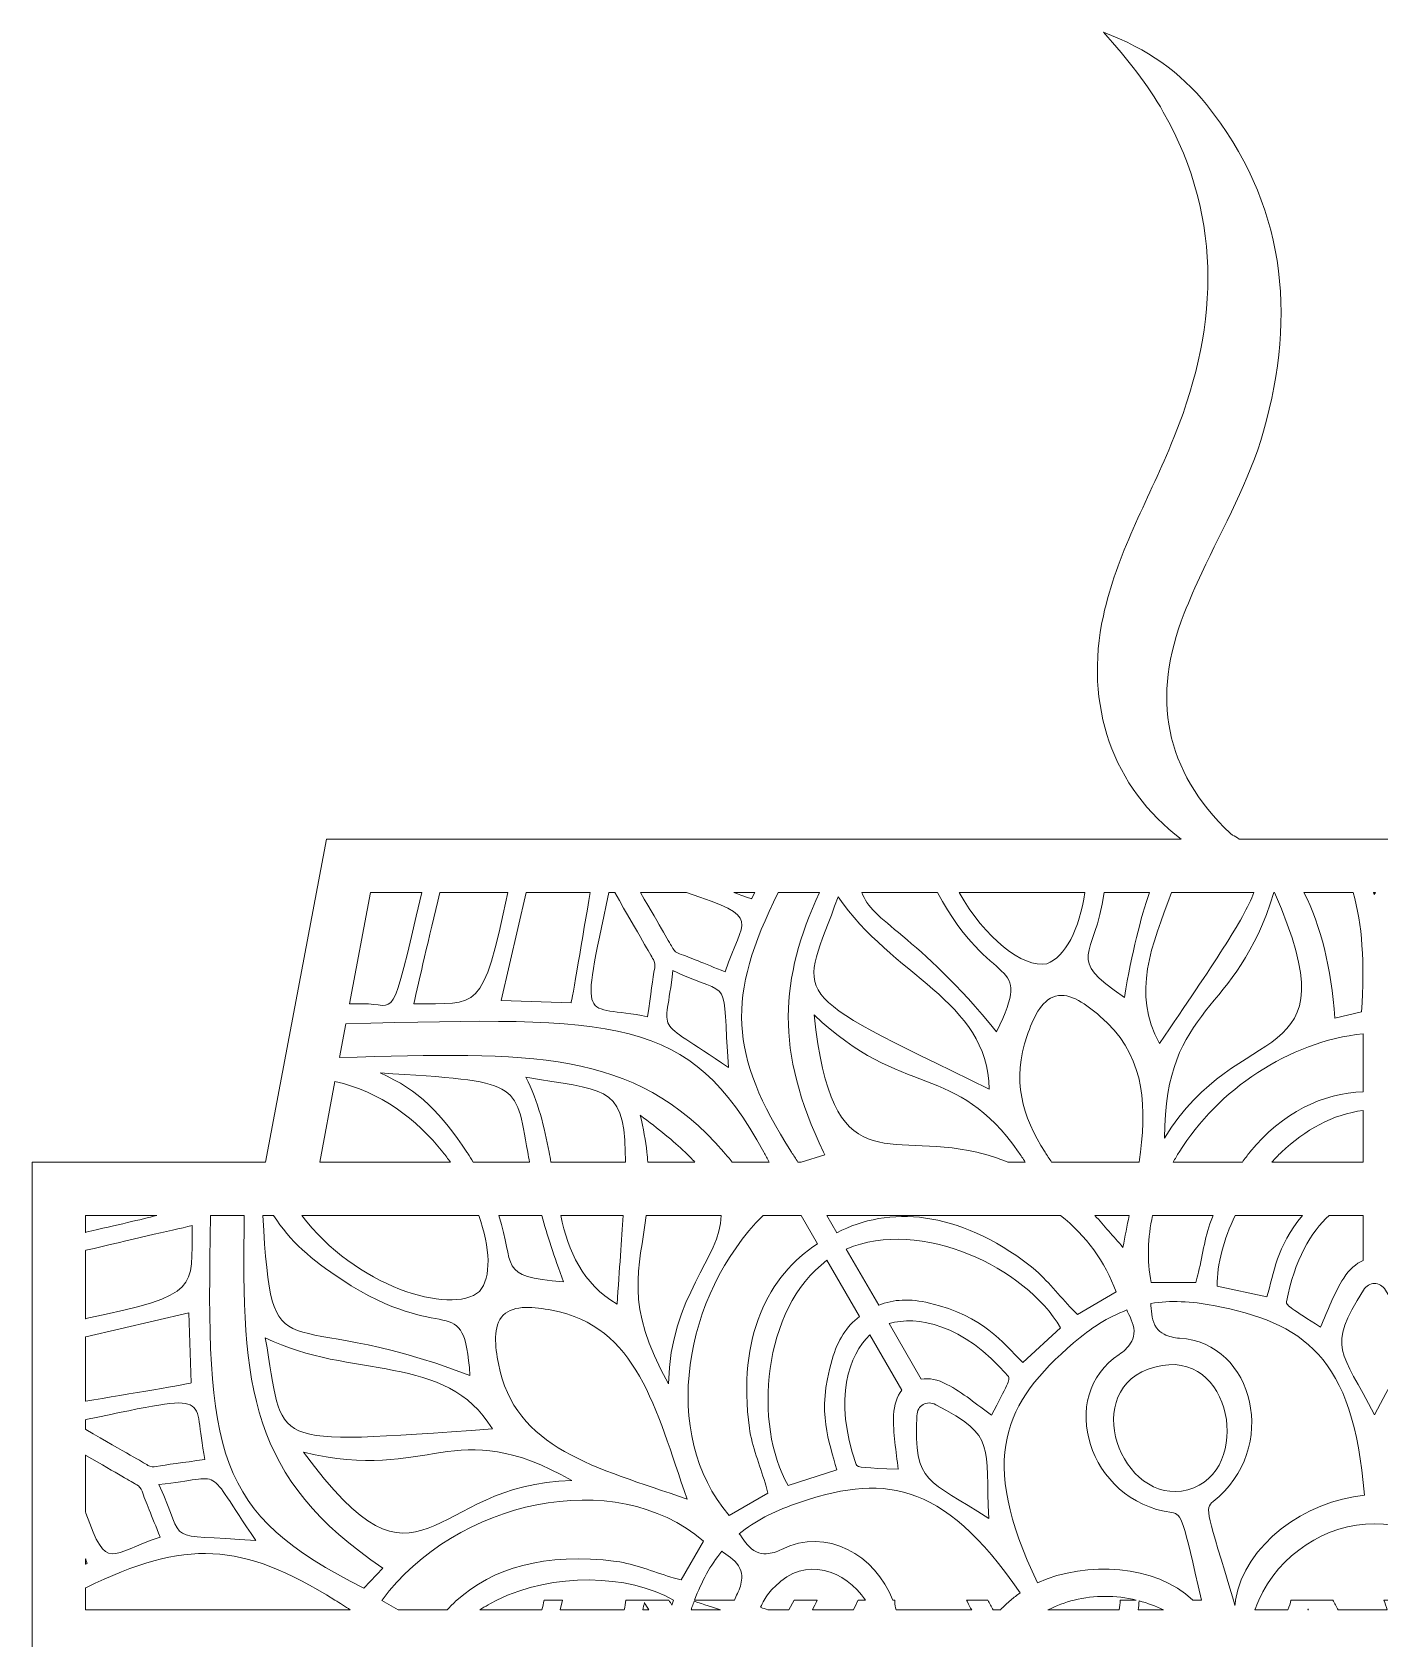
# Model space of a CAD drawing. Extents: x 80 to 1066, y -1043 to 43.
# Drawn here: x 412.4 to 572.6, y -150.6 to 40.3 of the extents above; entities that cross this region are included whole.
import ezdxf

# ---------------------------------------------------------------- set-up
doc = ezdxf.new("R2010")
doc.units = 0
doc.header["$MEASUREMENT"] = 0
doc.layers.add('Layer 1', color=7, linetype='Continuous', lineweight=0)

msp = doc.modelspace()

# ---------------------------------------------------------------- linework, layer by layer
at = {"layer": 'Layer 1'}
for points, knots in [([(705.17, -94), (705.17, -94), (698.6, -55.61), (698.6, -55.61), (698.6, -55.61), (603.03, -55.61), (603.03, -55.61), (596.76, -50.44), (595.14, -44.55), (594.72, -42.06), (594.67, -41.65), (594.62, -41.25), (594.57, -40.84), (594.45, -39.89), (594.33, -38.94), (594.33, -37.98), (594.33, -37.56), (594.35, -37.15), (594.4, -36.74), (594.96, -32.69), (596.22, -28.84), (597.99, -25.14), (599.55, -21.84), (601.16, -18.56), (602.72, -15.26), (608.87, -2.21), (610.1, 11.03), (603.85, 24.41), (600.47, 31.62), (595.06, 36.89), (587.49, 40.08), (587.51, 39.08), (588.17, 38.76), (588.57, 38.31), (598.97, 26.34), (601.59, 12.73), (597.21, -2.38), (595.37, -8.73), (592.07, -14.44), (589.59, -20.49), (586.6, -27.79), (584.9, -35.18), (587.36, -43.03), (589.03, -48.37), (591.85, -52.63), (596.1, -55.61), (596.1, -55.61), (555.87, -55.61), (555.87, -55.61), (555.64, -55.41), (555.38, -55.24), (555.08, -55.15), (554.96, -55.05), (554.87, -54.98), (554.82, -54.93), (546.99, -47.5), (545.43, -38.73), (549.36, -28.79), (550, -27.18), (550.68, -25.57), (551.43, -23.99), (554.03, -18.44), (557.1, -13.07), (558.78, -7.15), (562.74, 6.85), (561.37, 19.99), (551.99, 31.66), (548.91, 35.48), (545.01, 38.26), (539.75, 40.27), (542.69, 36.94), (545.03, 34.03), (546.87, 30.77), (554.23, 17.75), (553.35, 4.53), (547.78, -8.77), (544.98, -15.5), (541.31, -21.86), (539.74, -29.08), (537.41, -39.68), (540.88, -49.57), (549, -55.61), (549, -55.61), (447.38, -55.61), (447.38, -55.61), (447.38, -55.61), (440.15, -94), (440.15, -94), (440.15, -94), (412.4, -94), (412.4, -94), (412.4, -94), (412.4, -153.55), (412.4, -153.55), (412.4, -153.55), (437.6, -153.55), (437.6, -153.55), (437.6, -153.55), (450.18, -292.7), (450.18, -292.7), (450.18, -292.7), (456.36, -361.14), (456.36, -361.14), (456.36, -361.14), (456.37, -361.14), (456.37, -361.14), (456.37, -361.14), (467.2, -480.93), (467.2, -480.93), (467.2, -480.93), (676.93, -480.93), (676.93, -480.93), (676.93, -480.93), (687.99, -361.14), (687.99, -361.14), (687.99, -361.14), (697.17, -261.88), (697.17, -261.88), (697.17, -261.88), (699.28, -239.09), (699.28, -239.09), (699.28, -239.09), (707.17, -153.55), (707.17, -153.55), (707.17, -153.55), (733.47, -153.55), (733.47, -153.55), (733.47, -153.55), (733.47, -94), (733.47, -94), (733.47, -94), (705.17, -94), (705.17, -94)], [0, 0, 0, 0, 1, 1, 1, 2, 2, 2, 3, 3, 3, 4, 4, 4, 5, 5, 5, 6, 6, 6, 7, 7, 7, 8, 8, 8, 9, 9, 9, 10, 10, 10, 11, 11, 11, 12, 12, 12, 13, 13, 13, 14, 14, 14, 15, 15, 15, 16, 16, 16, 17, 17, 17, 18, 18, 18, 19, 19, 19, 20, 20, 20, 21, 21, 21, 22, 22, 22, 23, 23, 23, 24, 24, 24, 25, 25, 25, 26, 26, 26, 27, 27, 27, 28, 28, 28, 29, 29, 29, 30, 30, 30, 31, 31, 31, 32, 32, 32, 33, 33, 33, 34, 34, 34, 35, 35, 35, 36, 36, 36, 37, 37, 37, 38, 38, 38, 39, 39, 39, 40, 40, 40, 41, 41, 41, 42, 42, 42, 43, 43, 43, 44, 44, 44, 44]), ([(452.63, -61.96), (452.63, -61.96), (458.71, -61.96), (458.71, -61.96), (454.93, -78.17), (455.83, -75.13), (451.68, -75.18), (451.19, -75.19), (450.68, -75.2), (450.14, -75.2), (450.14, -75.2), (452.63, -61.96), (452.63, -61.96)], [0, 0, 0, 0, 1, 1, 1, 2, 2, 2, 3, 3, 3, 4, 4, 4, 4]), ([(468.96, -61.96), (465.89, -76.45), (465.51, -75.04), (457.78, -75.2), (458.38, -72.45), (459.53, -67.47), (460.86, -61.96), (460.86, -61.96), (468.96, -61.96), (468.96, -61.96)], [0, 0, 0, 0, 1, 1, 1, 2, 2, 2, 3, 3, 3, 3]), ([(478.74, -61.96), (477.9, -66.94), (476.55, -74.94), (476.46, -75.09), (476.46, -75.09), (468.14, -74.81), (468.14, -74.81), (468.14, -74.81), (471.12, -61.96), (471.12, -61.96), (471.12, -61.96), (478.74, -61.96), (478.74, -61.96)], [0, 0, 0, 0, 1, 1, 1, 2, 2, 2, 3, 3, 3, 4, 4, 4, 4]), ([(480.95, -61.96), (480.95, -61.96), (481.65, -61.96), (481.65, -61.96), (484.73, -67.32), (485.84, -69.24), (486.25, -69.94), (486.43, -70.24), (486.48, -70.59), (486.41, -70.93), (486.15, -72.17), (485.96, -74.04), (485.56, -76.72), (477.8, -75.08), (477.5, -78.49), (480.95, -61.96)], [0, 0, 0, 0, 1, 1, 1, 2, 2, 2, 3, 3, 3, 4, 4, 4, 5, 5, 5, 5]), ([(490.18, -61.96), (499.45, -65.06), (496.87, -64.95), (494.78, -71.39), (492.26, -70.4), (490.54, -69.63), (489.34, -69.24), (489.01, -69.13), (488.74, -68.91), (488.56, -68.61), (488.19, -67.97), (487.23, -66.31), (484.72, -61.96), (484.72, -61.96), (490.18, -61.96), (490.18, -61.96)], [0, 0, 0, 0, 1, 1, 1, 2, 2, 2, 3, 3, 3, 4, 4, 4, 5, 5, 5, 5]), ([(505.98, -61.96), (501.3, -72.22), (500.66, -80.74), (506.48, -92.82), (506.53, -92.93), (506.59, -93.04), (506.64, -93.15), (506.64, -93.15), (503.82, -94), (503.82, -94), (503.82, -94), (503.44, -94), (503.44, -94), (503.17, -93.59), (502.92, -93.21), (502.67, -92.82), (495.23, -81.14), (494.88, -74.4), (501.1, -61.96), (501.1, -61.96), (505.98, -61.96), (505.98, -61.96)], [0, 0, 0, 0, 1, 1, 1, 2, 2, 2, 3, 3, 3, 4, 4, 4, 5, 5, 5, 6, 6, 6, 7, 7, 7, 7]), ([(498.31, -61.96), (498.31, -61.96), (497.91, -62.7), (497.91, -62.7), (497.86, -62.7), (497.04, -62.41), (495.8, -61.96), (495.8, -61.96), (498.31, -61.96), (498.31, -61.96)], [0, 0, 0, 0, 1, 1, 1, 2, 2, 2, 3, 3, 3, 3]), ([(526.18, -85.33), (501.19, -73.16), (503.78, -74.99), (508.21, -62.46), (514.5, -71.87), (526.01, -74.73), (526.18, -85.33)], [0, 0, 0, 0, 1, 1, 1, 2, 2, 2, 2]), ([(520.03, -61.96), (526.5, -74.07), (531.55, -69.23), (527.04, -78.51), (517.64, -66.9), (512.04, -65.34), (511.05, -61.96), (511.05, -61.96), (520.03, -61.96), (520.03, -61.96)], [0, 0, 0, 0, 1, 1, 1, 2, 2, 2, 3, 3, 3, 3]), ([(537.56, -61.96), (536.9, -66.31), (535.19, -69.65), (533.03, -70.43), (530.12, -70.95), (525.68, -67.39), (522.59, -61.96), (522.59, -61.96), (537.56, -61.96), (537.56, -61.96)], [0, 0, 0, 0, 1, 1, 1, 2, 2, 2, 3, 3, 3, 3]), ([(539.83, -61.96), (539.83, -61.96), (545.21, -61.96), (545.21, -61.96), (544.21, -65.01), (543.12, -69), (542.26, -74.43), (535.04, -69.55), (538.77, -69.97), (539.83, -61.96)], [0, 0, 0, 0, 1, 1, 1, 2, 2, 2, 3, 3, 3, 3]), ([(557.63, -61.96), (556.41, -65.27), (552.87, -70.36), (546.42, -79.92), (543.06, -73.87), (545.52, -68.26), (547.84, -61.96), (547.84, -61.96), (557.63, -61.96), (557.63, -61.96)], [0, 0, 0, 0, 1, 1, 1, 2, 2, 2, 3, 3, 3, 3]), ([(560.08, -61.96), (569.62, -83.7), (555.81, -76.51), (547.01, -91.17), (547.11, -74.91), (555.61, -76.83), (559.99, -61.96), (559.99, -61.96), (560.08, -61.96), (560.08, -61.96)], [0, 0, 0, 0, 1, 1, 1, 2, 2, 2, 3, 3, 3, 3]), ([(569.42, -61.96), (570.56, -65.76), (570.79, -70.28), (570.44, -76.15), (570.44, -76.15), (567.25, -76.91), (567.25, -76.91), (566.83, -70.8), (565.62, -66), (563.59, -61.96), (563.59, -61.96), (569.42, -61.96), (569.42, -61.96)], [0, 0, 0, 0, 1, 1, 1, 2, 2, 2, 3, 3, 3, 4, 4, 4, 4]), ([(572.09, -61.96), (572.05, -62.04), (572.01, -62.12), (571.97, -62.2), (571.93, -62.12), (571.9, -62.04), (571.86, -61.96), (571.86, -61.96), (572.09, -61.96), (572.09, -61.96)], [0, 0, 0, 0, 1, 1, 1, 2, 2, 2, 3, 3, 3, 3]), ([(495.2, -82.77), (485.89, -76.34), (487.75, -79.42), (488.55, -71.24), (496.02, -74.64), (494.28, -71.49), (495.2, -82.77)], [0, 0, 0, 0, 1, 1, 1, 2, 2, 2, 2]), ([(544.15, -92.82), (544.1, -93.21), (544.04, -93.6), (543.98, -94), (543.98, -94), (533.59, -94), (533.59, -94), (533.32, -93.6), (533.05, -93.21), (532.81, -92.82), (530.09, -88.56), (528.85, -84.22), (530.68, -78.97), (531.35, -77.05), (532.32, -74.75), (534.06, -74.27), (535.81, -73.81), (537.8, -75.32), (539.33, -76.65), (544.39, -81), (544.96, -86.45), (544.15, -92.82)], [0, 0, 0, 0, 1, 1, 1, 2, 2, 2, 3, 3, 3, 4, 4, 4, 5, 5, 5, 6, 6, 6, 7, 7, 7, 7]), ([(449.7, -77.55), (482.24, -76.77), (490.44, -76.48), (499.39, -92.82), (499.6, -93.2), (499.81, -93.59), (500.02, -94), (500.02, -94), (495.61, -94), (495.61, -94), (495.29, -93.59), (494.96, -93.2), (494.63, -92.82), (483.86, -80.4), (471.72, -81), (448.94, -81.57), (448.94, -81.57), (449.7, -77.55), (449.7, -77.55)], [0, 0, 0, 0, 1, 1, 1, 2, 2, 2, 3, 3, 3, 4, 4, 4, 5, 5, 5, 6, 6, 6, 6]), ([(530.45, -94), (530.45, -94), (528.4, -94), (528.4, -94), (527.11, -93.47), (525.88, -93.09), (524.7, -92.82), (513.83, -90.31), (507.55, -96.51), (505.36, -76.49), (515.89, -86.57), (522.18, -82.03), (529.67, -92.82), (529.93, -93.19), (530.19, -93.59), (530.45, -94)], [0, 0, 0, 0, 1, 1, 1, 2, 2, 2, 3, 3, 3, 4, 4, 4, 5, 5, 5, 5]), ([(570.64, -85.63), (565.83, -85.82), (561.03, -88.06), (557.16, -92.82), (556.86, -93.19), (556.56, -93.59), (556.27, -94), (556.27, -94), (548.05, -94), (548.05, -94), (548.27, -93.6), (548.5, -93.21), (548.74, -92.82), (553.35, -85.4), (561.76, -79.7), (570.64, -78.74), (570.64, -78.74), (570.64, -85.63), (570.64, -85.63)], [0, 0, 0, 0, 1, 1, 1, 2, 2, 2, 3, 3, 3, 4, 4, 4, 5, 5, 5, 6, 6, 6, 6]), ([(471.31, -92.82), (471.38, -93.19), (471.45, -93.59), (471.52, -94), (471.52, -94), (464.84, -94), (464.84, -94), (464.62, -93.66), (464.41, -93.32), (464.19, -92.97), (464.15, -92.92), (464.12, -92.87), (464.08, -92.82), (461.1, -88.31), (458.39, -85.42), (453.76, -83.41), (470.49, -84.43), (469.83, -84.38), (471.31, -92.82)], [0, 0, 0, 0, 1, 1, 1, 2, 2, 2, 3, 3, 3, 4, 4, 4, 5, 5, 5, 6, 6, 6, 6]), ([(474.07, -94), (474.01, -93.6), (473.93, -93.21), (473.86, -92.82), (473.3, -89.86), (472.55, -86.82), (471.1, -83.89), (480.08, -85.55), (482.75, -84.58), (482.91, -92.82), (482.92, -93.19), (482.92, -93.59), (482.92, -94), (482.92, -94), (474.07, -94), (474.07, -94)], [0, 0, 0, 0, 1, 1, 1, 2, 2, 2, 3, 3, 3, 4, 4, 4, 5, 5, 5, 5]), ([(448.4, -84.41), (453.8, -85.61), (458.15, -88.93), (461.24, -92.82), (461.54, -93.21), (461.83, -93.6), (462.12, -94), (462.12, -94), (446.6, -94), (446.6, -94), (446.6, -94), (448.4, -84.41), (448.4, -84.41)], [0, 0, 0, 0, 1, 1, 1, 2, 2, 2, 3, 3, 3, 4, 4, 4, 4]), ([(484.68, -88.43), (486.9, -90.06), (488.65, -91.51), (490.02, -92.82), (490.44, -93.22), (490.82, -93.62), (491.18, -94), (491.18, -94), (485.59, -94), (485.59, -94), (485.56, -93.61), (485.52, -93.22), (485.48, -92.82), (485.33, -91.48), (485.07, -90.02), (484.68, -88.43)], [0, 0, 0, 0, 1, 1, 1, 2, 2, 2, 3, 3, 3, 4, 4, 4, 5, 5, 5, 5]), ([(559.77, -94), (560.14, -93.59), (560.52, -93.2), (560.91, -92.82), (563.69, -90.19), (567.05, -88.3), (570.64, -87.86), (570.64, -87.86), (570.64, -94), (570.64, -94), (570.64, -94), (559.77, -94), (559.77, -94)], [0, 0, 0, 0, 1, 1, 1, 2, 2, 2, 3, 3, 3, 4, 4, 4, 4]), ([(541.25, -109.43), (541.25, -109.43), (536.65, -112.09), (536.65, -112.09), (536.32, -111.75), (536.04, -111.48), (535.76, -111.19), (534.22, -109.58), (532.84, -107.71), (531.06, -106.34), (522.39, -99.63), (514.19, -99.19), (508.07, -102.39), (508.07, -102.39), (506.88, -100.33), (506.88, -100.33), (506.88, -100.33), (534.66, -100.33), (534.66, -100.33), (537.65, -102.75), (539.98, -105.81), (541.25, -109.43)], [0, 0, 0, 0, 1, 1, 1, 2, 2, 2, 3, 3, 3, 4, 4, 4, 5, 5, 5, 6, 6, 6, 7, 7, 7, 7]), ([(418.74, -100.33), (418.74, -100.33), (427.21, -100.33), (427.21, -100.33), (425.31, -100.83), (422.61, -101.45), (418.79, -102.34), (418.78, -102.34), (418.76, -102.35), (418.74, -102.36), (418.74, -102.36), (418.74, -100.33), (418.74, -100.33)], [0, 0, 0, 0, 1, 1, 1, 2, 2, 2, 3, 3, 3, 4, 4, 4, 4]), ([(433.62, -100.33), (433.62, -100.33), (437.62, -100.33), (437.62, -100.33), (437.21, -120.78), (438.33, -131.63), (454.09, -142.24), (454.09, -142.24), (451.84, -144.63), (451.84, -144.63), (434.02, -135.71), (433.01, -128.81), (433.62, -100.33)], [0, 0, 0, 0, 1, 1, 1, 2, 2, 2, 3, 3, 3, 4, 4, 4, 4]), ([(441.11, -100.33), (443.03, -103.42), (445.6, -105.6), (449.2, -107.96), (461.66, -116.14), (463.69, -108.8), (464.45, -119.36), (441.39, -110.51), (441.07, -120.25), (439.81, -100.33), (439.81, -100.33), (441.11, -100.33), (441.11, -100.33)], [0, 0, 0, 0, 1, 1, 1, 2, 2, 2, 3, 3, 3, 4, 4, 4, 4]), ([(465.49, -100.33), (466.89, -104.2), (467, -107.69), (465.59, -109.37), (462.12, -112.29), (450.76, -108.7), (444.45, -100.33), (444.45, -100.33), (465.49, -100.33), (465.49, -100.33)], [0, 0, 0, 0, 1, 1, 1, 2, 2, 2, 3, 3, 3, 3]), ([(475.58, -108.22), (467.6, -107.65), (469.86, -106.34), (467.88, -100.33), (467.88, -100.33), (472.98, -100.33), (472.98, -100.33), (473.61, -102.62), (474.44, -105.23), (475.58, -108.22)], [0, 0, 0, 0, 1, 1, 1, 2, 2, 2, 3, 3, 3, 3]), ([(475.23, -100.33), (475.23, -100.33), (482.65, -100.33), (482.65, -100.33), (482.48, -103.23), (482.22, -106.71), (481.93, -110.89), (477.76, -108.39), (476.18, -104.64), (475.23, -100.33)], [0, 0, 0, 0, 1, 1, 1, 2, 2, 2, 3, 3, 3, 3]), ([(485.41, -100.33), (485.41, -100.33), (494.3, -100.33), (494.3, -100.33), (494.32, -105.43), (488.25, -109.71), (488.06, -120.34), (482.7, -110.91), (484.62, -106.62), (485.41, -100.33)], [0, 0, 0, 0, 1, 1, 1, 2, 2, 2, 3, 3, 3, 3]), ([(497.67, -125.61), (497.97, -127.83), (498.9, -129.97), (499.53, -132.11), (499.65, -132.49), (499.74, -132.87), (499.86, -133.33), (499.86, -133.33), (495.26, -135.98), (495.26, -135.98), (486.97, -126.36), (489.83, -109.75), (499.31, -100.33), (499.31, -100.33), (503.8, -100.33), (503.8, -100.33), (503.8, -100.33), (505.76, -103.72), (505.76, -103.72), (499.92, -107.43), (496.2, -114.76), (497.67, -125.61)], [0, 0, 0, 0, 1, 1, 1, 2, 2, 2, 3, 3, 3, 4, 4, 4, 5, 5, 5, 6, 6, 6, 7, 7, 7, 7]), ([(534.65, -113.7), (534.65, -113.7), (530.18, -117.79), (530.18, -117.79), (527.61, -115.36), (525.7, -112.35), (519.07, -110.75), (516.76, -110.2), (514.77, -110.28), (513.04, -111.01), (513.04, -111.01), (509.18, -104.33), (509.18, -104.33), (518.04, -100.56), (530.54, -106.56), (534.65, -113.7)], [0, 0, 0, 0, 1, 1, 1, 2, 2, 2, 3, 3, 3, 4, 4, 4, 5, 5, 5, 5]), ([(542.07, -104.13), (540.93, -102.82), (539.82, -101.57), (538.74, -100.33), (538.74, -100.33), (542.82, -100.33), (542.82, -100.33), (542.57, -101.58), (542.31, -102.84), (542.07, -104.13)], [0, 0, 0, 0, 1, 1, 1, 2, 2, 2, 3, 3, 3, 3]), ([(552.7, -100.54), (551.84, -102.62), (551.58, -104.93), (551.05, -107.09), (550.96, -107.48), (550.86, -107.86), (550.73, -108.32), (550.73, -108.32), (545.42, -108.32), (545.42, -108.32), (544.91, -105.65), (545.01, -102.96), (545.6, -100.33), (545.6, -100.33), (552.78, -100.33), (552.78, -100.33), (552.76, -100.41), (552.73, -100.47), (552.7, -100.54)], [0, 0, 0, 0, 1, 1, 1, 2, 2, 2, 3, 3, 3, 4, 4, 4, 5, 5, 5, 6, 6, 6, 6]), ([(563.43, -100.33), (560.28, -104.09), (560.06, -107.12), (559.18, -110.02), (559.18, -110.02), (553.27, -108.72), (553.27, -108.72), (553.26, -106.1), (554.05, -103.17), (555.42, -100.33), (555.42, -100.33), (563.43, -100.33), (563.43, -100.33)], [0, 0, 0, 0, 1, 1, 1, 2, 2, 2, 3, 3, 3, 4, 4, 4, 4]), ([(570.64, -100.33), (570.64, -100.33), (570.64, -105.69), (570.64, -105.69), (569.78, -106.04), (568.97, -106.72), (568.31, -107.77), (567.16, -109.57), (566.43, -111.65), (565.56, -113.61), (562.24, -111.48), (561.46, -111.05), (561.51, -110.61), (562.47, -105.58), (564.45, -102.3), (566.6, -100.33), (566.6, -100.33), (570.64, -100.33), (570.64, -100.33)], [0, 0, 0, 0, 1, 1, 1, 2, 2, 2, 3, 3, 3, 4, 4, 4, 5, 5, 5, 6, 6, 6, 6]), ([(418.74, -104.49), (418.76, -104.49), (418.78, -104.48), (418.79, -104.48), (424.06, -103.22), (428.77, -102.13), (431.43, -101.55), (431.26, -109.18), (432.63, -109.65), (418.79, -112.6), (418.78, -112.61), (418.76, -112.61), (418.74, -112.62), (418.74, -112.62), (418.74, -104.49), (418.74, -104.49)], [0, 0, 0, 0, 1, 1, 1, 2, 2, 2, 3, 3, 3, 4, 4, 4, 5, 5, 5, 5]), ([(510.74, -112.35), (509.23, -113.48), (508.17, -115.15), (507.5, -117.44), (505.57, -123.98), (507.22, -127.13), (508.04, -130.58), (508.04, -130.58), (502.26, -132.41), (502.26, -132.41), (498.13, -125.27), (499.18, -111.45), (506.88, -105.66), (506.88, -105.66), (510.74, -112.35), (510.74, -112.35)], [0, 0, 0, 0, 1, 1, 1, 2, 2, 2, 3, 3, 3, 4, 4, 4, 5, 5, 5, 5]), ([(571.97, -108.42), (572.46, -108.43), (572.94, -108.69), (573.28, -109.21), (577.72, -116.19), (575.86, -116.34), (571.97, -124.04), (568.08, -116.34), (566.21, -116.19), (570.67, -109.21), (571, -108.69), (571.49, -108.43), (571.97, -108.42)], [0, 0, 0, 0, 1, 1, 1, 2, 2, 2, 3, 3, 3, 4, 4, 4, 4]), ([(570.77, -133.57), (563.8, -134.26), (556.5, -139.44), (555.47, -146.04), (555.44, -146.26), (555.41, -146.48), (555.39, -146.7), (555.33, -146.48), (555.26, -146.25), (555.2, -146.04), (552.11, -135.68), (551.73, -135.16), (552.79, -134.33), (560.73, -128.11), (557.71, -115.43), (548.79, -114.92), (548.16, -114.88), (547.53, -114.74), (546.97, -114.45), (546.61, -114.27), (546.29, -114.03), (546.06, -113.68), (545.53, -112.92), (545.45, -111.94), (545.4, -111.03), (545.4, -110.96), (545.38, -110.89), (545.37, -110.81), (547.75, -110.4), (550.18, -110.54), (552.82, -111.04), (563.48, -113.04), (569.5, -117.06), (570.77, -133.57)], [0, 0, 0, 0, 1, 1, 1, 2, 2, 2, 3, 3, 3, 4, 4, 4, 5, 5, 5, 6, 6, 6, 7, 7, 7, 8, 8, 8, 9, 9, 9, 10, 10, 10, 11, 11, 11, 11]), ([(418.74, -114.76), (418.74, -114.76), (418.79, -114.75), (418.79, -114.75), (418.79, -114.75), (431.03, -111.92), (431.03, -111.92), (431.03, -111.92), (431.32, -120.24), (431.32, -120.24), (431.16, -120.32), (423.79, -121.57), (418.79, -122.41), (418.78, -122.41), (418.76, -122.42), (418.74, -122.42), (418.74, -122.42), (418.74, -114.76), (418.74, -114.76)], [0, 0, 0, 0, 1, 1, 1, 2, 2, 2, 3, 3, 3, 4, 4, 4, 5, 5, 5, 6, 6, 6, 6]), ([(490.26, -134.04), (479.35, -130.24), (469.75, -128.1), (467.82, -117.93), (467.45, -115.95), (467.14, -113.46), (468.41, -112.18), (469.69, -110.91), (472.17, -111.22), (474.16, -111.59), (484.33, -113.52), (486.47, -123.12), (490.26, -134.04)], [0, 0, 0, 0, 1, 1, 1, 2, 2, 2, 3, 3, 3, 4, 4, 4, 4]), ([(521.15, -120.41), (520.06, -119.83), (519.02, -119.64), (518.1, -119.77), (518.1, -119.77), (514.29, -113.19), (514.29, -113.19), (517.54, -112.21), (523.03, -113.16), (528.45, -119.47), (528.72, -119.82), (528.26, -120.59), (526.45, -124.08), (524.72, -122.83), (523.05, -121.39), (521.15, -120.41)], [0, 0, 0, 0, 1, 1, 1, 2, 2, 2, 3, 3, 3, 4, 4, 4, 5, 5, 5, 5]), ([(547.87, -135.65), (549.17, -135.83), (549.15, -136.43), (551.42, -146.04), (551.42, -146.04), (550.39, -146.04), (550.39, -146.04), (545.9, -141.83), (537.82, -141.31), (531.92, -143.99), (524.77, -129.05), (527.96, -122.56), (536.2, -115.49), (538.25, -113.74), (540.26, -112.4), (542.55, -111.57), (542.57, -111.64), (542.58, -111.71), (542.62, -111.78), (543.03, -112.59), (543.46, -113.48), (543.38, -114.41), (543.35, -114.81), (543.19, -115.19), (542.98, -115.52), (542.63, -116.06), (542.16, -116.49), (541.63, -116.84), (534.16, -121.74), (537.89, -134.24), (547.87, -135.65)], [0, 0, 0, 0, 1, 1, 1, 2, 2, 2, 3, 3, 3, 4, 4, 4, 5, 5, 5, 6, 6, 6, 7, 7, 7, 8, 8, 8, 9, 9, 9, 10, 10, 10, 10]), ([(515.79, -121.1), (515.22, -121.83), (514.86, -122.83), (514.81, -124.06), (514.72, -126.2), (515.12, -128.37), (515.35, -130.49), (511.42, -130.32), (510.51, -130.33), (510.35, -129.92), (507.6, -122.06), (509.53, -116.84), (511.99, -114.52), (511.99, -114.52), (515.79, -121.1), (515.79, -121.1)], [0, 0, 0, 0, 1, 1, 1, 2, 2, 2, 3, 3, 3, 4, 4, 4, 5, 5, 5, 5]), ([(440.11, -114.87), (450.26, -119.88), (461.67, -116.6), (467.11, -125.7), (439.38, -127.64), (442.53, -127.94), (440.11, -114.87)], [0, 0, 0, 0, 1, 1, 1, 2, 2, 2, 2]), ([(545.88, -118.36), (555.05, -115.75), (557.69, -130.79), (549.78, -132.93), (541.86, -135.03), (536.63, -120.69), (545.88, -118.36)], [0, 0, 0, 0, 1, 1, 1, 2, 2, 2, 2]), ([(418.74, -124.61), (418.76, -124.61), (418.78, -124.6), (418.79, -124.6), (434.63, -121.28), (431.32, -121.67), (432.94, -129.33), (430.27, -129.73), (428.39, -129.92), (427.15, -130.18), (426.82, -130.25), (426.47, -130.2), (426.17, -130.03), (425.49, -129.63), (423.69, -128.59), (418.79, -125.78), (418.78, -125.76), (418.76, -125.75), (418.74, -125.75), (418.74, -125.75), (418.74, -124.61), (418.74, -124.61)], [0, 0, 0, 0, 1, 1, 1, 2, 2, 2, 3, 3, 3, 4, 4, 4, 5, 5, 5, 6, 6, 6, 7, 7, 7, 7]), ([(476.56, -131.84), (459.44, -132.14), (458.79, -147.74), (444.66, -128.45), (459.83, -132.17), (462.4, -123.77), (476.56, -131.84)], [0, 0, 0, 0, 1, 1, 1, 2, 2, 2, 2]), ([(526.12, -136.33), (518.9, -131.6), (517.21, -132.41), (517.57, -124.14), (517.6, -123.52), (517.89, -123.04), (518.31, -122.8), (518.73, -122.56), (519.28, -122.54), (519.84, -122.83), (527.18, -126.64), (525.64, -127.71), (526.12, -136.33)], [0, 0, 0, 0, 1, 1, 1, 2, 2, 2, 3, 3, 3, 4, 4, 4, 4]), ([(418.74, -128.82), (418.76, -128.83), (418.78, -128.84), (418.79, -128.85), (422.69, -131.1), (424.23, -131.98), (424.83, -132.33), (425.13, -132.51), (425.36, -132.79), (425.46, -133.11), (425.86, -134.31), (426.63, -136.03), (427.62, -138.55), (421.63, -140.5), (421.31, -142.86), (418.79, -135.73), (418.78, -135.68), (418.76, -135.63), (418.74, -135.58), (418.74, -135.58), (418.74, -128.82), (418.74, -128.82)], [0, 0, 0, 0, 1, 1, 1, 2, 2, 2, 3, 3, 3, 4, 4, 4, 5, 5, 5, 6, 6, 6, 7, 7, 7, 7]), ([(439, -138.97), (427.72, -138.05), (430.87, -139.8), (427.47, -132.32), (435.65, -131.52), (432.56, -129.66), (439, -138.97)], [0, 0, 0, 0, 1, 1, 1, 2, 2, 2, 2]), ([(489.55, -143.64), (489.1, -143.51), (488.72, -143.42), (488.33, -143.3), (486.19, -142.67), (484.06, -141.75), (481.84, -141.45), (473.35, -140.3), (467.03, -142.32), (462.9, -146.04), (462.48, -146.41), (462.1, -146.81), (461.72, -147.21), (461.72, -147.21), (455.93, -147.21), (455.93, -147.21), (455.93, -147.21), (453.98, -146.09), (453.98, -146.09), (454, -146.07), (454.01, -146.05), (454.02, -146.04), (462.67, -134.28), (481.65, -129.94), (492.21, -139.04), (492.21, -139.04), (489.55, -143.64), (489.55, -143.64)], [0, 0, 0, 0, 1, 1, 1, 2, 2, 2, 3, 3, 3, 4, 4, 4, 5, 5, 5, 6, 6, 6, 7, 7, 7, 8, 8, 8, 9, 9, 9, 9]), ([(496.61, -138.34), (496.56, -138.28), (496.52, -138.23), (496.46, -138.17), (498.32, -136.61), (500.5, -135.54), (503.03, -134.64), (513.27, -131.05), (520.49, -131.52), (529.85, -145.19), (529.47, -145.45), (529.1, -145.74), (528.75, -146.04), (528.32, -146.4), (527.91, -146.8), (527.5, -147.21), (527.5, -147.21), (526.64, -147.21), (526.64, -147.21), (526.42, -146.83), (526.21, -146.44), (526.01, -146.04), (526.01, -146.04), (523.48, -146.04), (523.48, -146.04), (523.52, -146.11), (523.56, -146.19), (523.6, -146.26), (523.76, -146.59), (523.93, -146.91), (524.09, -147.21), (524.09, -147.21), (515.11, -147.21), (515.11, -147.21), (515.09, -147.12), (515.06, -147.03), (515.04, -146.95), (514.97, -146.66), (514.94, -146.36), (514.94, -146.04), (514.94, -146.04), (514.73, -146.04), (514.73, -146.04), (512.63, -140.7), (506.84, -137.32), (501.48, -140.02), (500.92, -140.3), (500.3, -140.5), (499.67, -140.53), (499.27, -140.54), (498.87, -140.5), (498.5, -140.32), (497.66, -139.91), (497.1, -139.1), (496.61, -138.34)], [0, 0, 0, 0, 1, 1, 1, 2, 2, 2, 3, 3, 3, 4, 4, 4, 5, 5, 5, 6, 6, 6, 7, 7, 7, 8, 8, 8, 9, 9, 9, 10, 10, 10, 11, 11, 11, 12, 12, 12, 13, 13, 13, 14, 14, 14, 15, 15, 15, 16, 16, 16, 17, 17, 17, 18, 18, 18, 18]), ([(585.73, -146.04), (585.73, -146.04), (585.02, -146.04), (585.02, -146.04), (584.81, -146.42), (584.6, -146.81), (584.4, -147.21), (584.4, -147.21), (578.57, -147.21), (578.57, -147.21), (578.69, -146.81), (578.81, -146.42), (578.96, -146.04), (578.96, -146.04), (576.7, -146.04), (576.7, -146.04), (576.53, -146.4), (576.34, -146.8), (576.14, -147.21), (576.14, -147.21), (575.9, -147.21), (575.9, -147.21), (575.71, -146.8), (575.52, -146.4), (575.34, -146.04), (575.34, -146.04), (573.09, -146.04), (573.09, -146.04), (573.23, -146.42), (573.36, -146.81), (573.47, -147.21), (573.47, -147.21), (567.64, -147.21), (567.64, -147.21), (567.44, -146.81), (567.24, -146.42), (567.02, -146.04), (567.02, -146.04), (562.04, -146.04), (562.04, -146.04), (561.96, -146.4), (561.84, -146.79), (561.69, -147.21), (561.69, -147.21), (557.76, -147.21), (557.76, -147.21), (557.9, -146.81), (558.05, -146.42), (558.22, -146.04), (560.64, -140.61), (566.22, -136.96), (571.97, -136.97), (577.72, -136.96), (583.29, -140.61), (585.73, -146.04)], [0, 0, 0, 0, 1, 1, 1, 2, 2, 2, 3, 3, 3, 4, 4, 4, 5, 5, 5, 6, 6, 6, 7, 7, 7, 8, 8, 8, 9, 9, 9, 10, 10, 10, 11, 11, 11, 12, 12, 12, 13, 13, 13, 14, 14, 14, 15, 15, 15, 16, 16, 16, 17, 17, 17, 18, 18, 18, 18]), ([(418.74, -147.21), (418.74, -147.21), (418.74, -144.59), (418.74, -144.59), (418.76, -144.59), (418.78, -144.58), (418.79, -144.57), (430.62, -138.77), (437.31, -139.11), (448.4, -146.04), (449, -146.41), (449.6, -146.8), (450.22, -147.21), (450.22, -147.21), (418.74, -147.21), (418.74, -147.21)], [0, 0, 0, 0, 1, 1, 1, 2, 2, 2, 3, 3, 3, 4, 4, 4, 5, 5, 5, 5]), ([(418.74, -141.12), (418.76, -141.17), (418.78, -141.22), (418.79, -141.26), (418.88, -141.52), (418.93, -141.67), (418.93, -141.69), (418.93, -141.69), (418.79, -141.76), (418.79, -141.76), (418.79, -141.76), (418.74, -141.79), (418.74, -141.79), (418.74, -141.79), (418.74, -141.12), (418.74, -141.12)], [0, 0, 0, 0, 1, 1, 1, 2, 2, 2, 3, 3, 3, 4, 4, 4, 5, 5, 5, 5]), ([(496.75, -143.45), (496.72, -144.08), (496.53, -144.69), (496.24, -145.26), (496.11, -145.51), (495.99, -145.78), (495.89, -146.04), (495.89, -146.04), (491.15, -146.04), (491.15, -146.04), (491.99, -143.83), (493, -141.91), (494.4, -140.23), (494.45, -140.29), (494.5, -140.34), (494.57, -140.38), (495.32, -140.88), (496.14, -141.43), (496.54, -142.27), (496.72, -142.65), (496.77, -143.05), (496.75, -143.45)], [0, 0, 0, 0, 1, 1, 1, 2, 2, 2, 3, 3, 3, 4, 4, 4, 5, 5, 5, 6, 6, 6, 7, 7, 7, 7]), ([(499.85, -147.21), (499.59, -147.11), (499.3, -147.01), (499, -146.9), (499.11, -146.61), (499.25, -146.32), (499.42, -146.04), (499.73, -145.5), (500.15, -144.96), (500.68, -144.45), (504.37, -140.64), (509.04, -142.58), (511.47, -146.04), (511.47, -146.04), (510.58, -146.04), (510.58, -146.04), (510.4, -146.43), (510.22, -146.82), (510.04, -147.21), (510.04, -147.21), (505.15, -147.21), (505.15, -147.21), (505.34, -146.83), (505.54, -146.43), (505.74, -146.04), (505.74, -146.04), (502.98, -146.04), (502.98, -146.04), (502.98, -146.04), (502.36, -147.21), (502.36, -147.21), (502.36, -147.21), (499.85, -147.21), (499.85, -147.21)], [0, 0, 0, 0, 1, 1, 1, 2, 2, 2, 3, 3, 3, 4, 4, 4, 5, 5, 5, 6, 6, 6, 7, 7, 7, 8, 8, 8, 9, 9, 9, 10, 10, 10, 11, 11, 11, 11]), ([(475.17, -147.21), (475.17, -147.21), (475.44, -146.04), (475.44, -146.04), (475.44, -146.04), (473.26, -146.04), (473.26, -146.04), (473.17, -146.44), (473.09, -146.83), (473.01, -147.21), (473.01, -147.21), (465.62, -147.21), (465.62, -147.21), (466.27, -146.78), (466.95, -146.39), (467.65, -146.04), (474.3, -142.76), (483.32, -142.95), (488.63, -146.03), (488.63, -146.03), (488.63, -146.04), (488.63, -146.04), (488.63, -146.04), (488.44, -146.64), (488.44, -146.64), (488.33, -146.44), (488.21, -146.24), (488.09, -146.04), (488.09, -146.04), (482.99, -146.04), (482.99, -146.04), (482.92, -146.4), (482.86, -146.8), (482.79, -147.21), (482.79, -147.21), (475.17, -147.21), (475.17, -147.21)], [0, 0, 0, 0, 1, 1, 1, 2, 2, 2, 3, 3, 3, 4, 4, 4, 5, 5, 5, 6, 6, 6, 7, 7, 7, 8, 8, 8, 9, 9, 9, 10, 10, 10, 11, 11, 11, 12, 12, 12, 12]), ([(485.7, -147.21), (485.7, -147.21), (485, -147.21), (485, -147.21), (485.06, -146.92), (485.12, -146.62), (485.19, -146.32), (485.36, -146.63), (485.54, -146.92), (485.7, -147.21)], [0, 0, 0, 0, 1, 1, 1, 2, 2, 2, 3, 3, 3, 3]), ([(490.87, -146.81), (490.95, -146.59), (491.02, -146.38), (491.1, -146.18), (492.27, -146.56), (493.31, -146.9), (494.23, -147.21), (494.23, -147.21), (490.73, -147.21), (490.73, -147.21), (490.78, -147.08), (490.82, -146.95), (490.87, -146.81)], [0, 0, 0, 0, 1, 1, 1, 2, 2, 2, 3, 3, 3, 4, 4, 4, 4]), ([(541.76, -146.04), (541.72, -146.44), (541.67, -146.83), (541.61, -147.21), (541.61, -147.21), (533.16, -147.21), (533.16, -147.21), (534.16, -146.7), (535.2, -146.31), (536.29, -146.04), (538.68, -145.45), (541.23, -145.45), (543.65, -146.04), (543.65, -146.04), (541.76, -146.04), (541.76, -146.04)], [0, 0, 0, 0, 1, 1, 1, 2, 2, 2, 3, 3, 3, 4, 4, 4, 5, 5, 5, 5]), ([(543.88, -147.21), (543.93, -146.86), (543.96, -146.51), (544, -146.13), (544.99, -146.39), (545.96, -146.76), (546.89, -147.21), (546.89, -147.21), (543.88, -147.21), (543.88, -147.21)], [0, 0, 0, 0, 1, 1, 1, 2, 2, 2, 3, 3, 3, 3]), ([(564.05, -147.21), (564.05, -147.17), (564.07, -147.13), (564.08, -147.09), (564.1, -147.13), (564.12, -147.17), (564.13, -147.21), (564.13, -147.21), (564.05, -147.21), (564.05, -147.21)], [0, 0, 0, 0, 1, 1, 1, 2, 2, 2, 3, 3, 3, 3])]:
    msp.add_open_spline(points, degree=3, knots=knots, dxfattribs=at)

doc.saveas('drawing.dxf')
